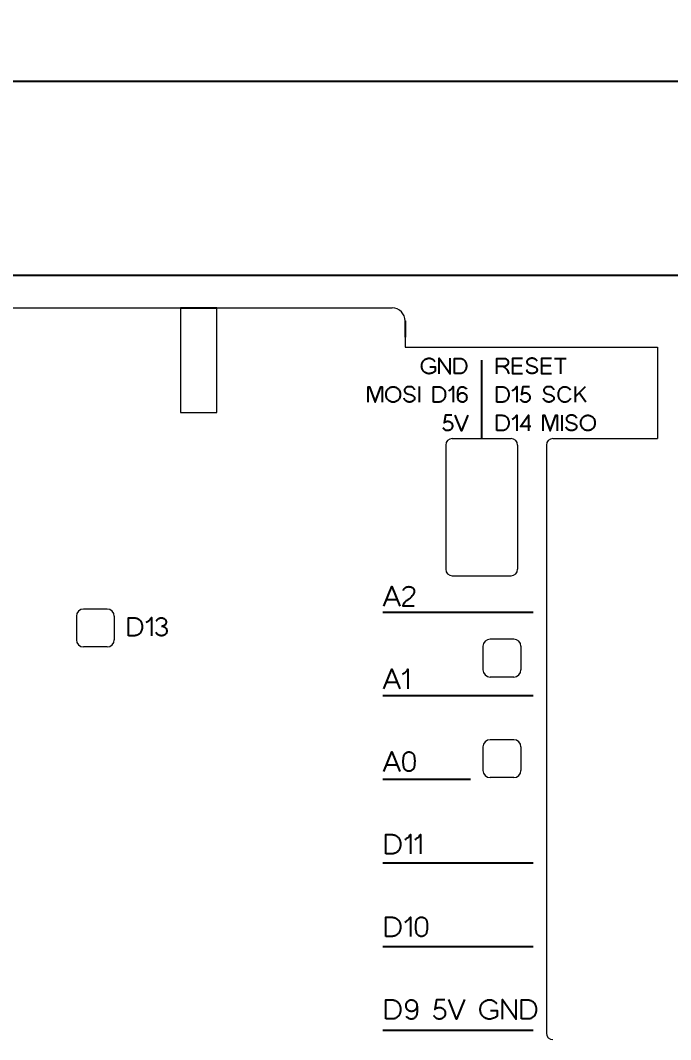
# Model space of a CAD drawing. Header units: millimetres. Extents: x 1192 to 1407, y 312 to 451.
# Drawn here: x 1246.1 to 1295.8, y 373.4 to 451.4 of the extents above; entities that cross this region are included whole.
import ezdxf

# ---------------------------------------------------------------- set-up
doc = ezdxf.new("R2010")
doc.units = ezdxf.units.MM
doc.header["$PDSIZE"] = -1
doc.layers.add('1', color=7, linetype='Continuous')
doc.layers.add('6__尺寸线', color=3, linetype='Continuous')
doc.styles.get("Standard").update_dxf_attribs({"font": ''})
doc.styles.get('Standard').set_extended_font_data('CENTURY GOTHIC')
doc.dimstyles.new('ISO-25', dxfattribs={"dimtxt": 2.5, "dimasz": 2.5, "dimexe": 1.25, "dimexo": 0.625, "dimtad": 1, "dimtxsty": 'Standard', "dimcen": 2.5, "dimadec": 0, "dimazin": 0, "dimtfac": 1, "dimtmove": 0, "dimatfit": 3, "dimfxl": 1, "dimarcsym": 0})

# ---------------------------------------------------------------- blocks, each defined once
blk = doc.blocks.new('*D88')
at = {"layer": '6__尺寸线', "color": 0, "linetype": 'ByBlock', "lineweight": -2, "transparency": 16777216}
for p, q in [((1216.644, 427.921), (1216.644, 447.779)), ((1406.644, 427.921), (1406.644, 447.779)), ((1218.644, 446.779), (1404.644, 446.779))]:
    blk.add_line(p, q, dxfattribs=at)
at = {"layer": '6__尺寸线', "color": 0, "linetype": 'ByBlock', "transparency": 16777216}
for points in [[(1218.644, 447.112), (1218.644, 446.445), (1216.644, 446.779)], [(1404.644, 447.112), (1404.644, 446.445), (1406.644, 446.779)]]:
    blk.add_solid(points, dxfattribs=at)
at = {"layer": 'Defpoints', "color": 0, "linetype": 'ByBlock', "transparency": 16777216}
for p in [(1406.644, 446.779), (1216.644, 426.921), (1406.644, 426.921)]:
    blk.add_point(p, dxfattribs=at)
at = {"layer": '6__尺寸线', "color": 0, "linetype": 'ByBlock', "transparency": 16777216, "insert": (1311.644, 449.791), "char_height": 2.5, "attachment_point": 5}
blk.add_mtext('190,00', dxfattribs=at)

msp = doc.modelspace()

# ---------------------------------------------------------------- linework, layer by layer
for p, q in [((1221.644, 431.921), (1401.644, 431.921)), ((1258.344, 429.425), (1261.144, 429.425)), ((1275.544, 428.425), (1275.544, 427.675))]:
    msp.add_line(p, q)
at = {"color": 7, "linetype": 'Continuous', "lineweight": 15}
for p, q in [((1244.944, 429.425), (1258.344, 429.425)), ((1258.344, 429.425), (1258.344, 421.425)), ((1261.144, 421.425), (1261.144, 429.425)), ((1261.144, 429.425), (1274.544, 429.425)), ((1275.544, 427.175), (1275.544, 426.425)), ((1275.544, 426.425), (1294.844, 426.425)), ((1294.844, 426.425), (1294.844, 419.425)), ((1258.344, 421.425), (1261.144, 421.425)), ((1278.644, 418.925), (1278.644, 409.425)), ((1279.144, 419.425), (1283.644, 419.425)), ((1284.144, 418.925), (1284.144, 409.425)), ((1286.344, 418.925), (1286.344, 373.925)), ((1286.844, 419.425), (1294.844, 419.425)), ((1279.144, 408.925), (1283.644, 408.925)), ((1250.394, 405.825), (1250.394, 404.025)), ((1252.744, 406.375), (1250.944, 406.375)), ((1253.294, 405.825), (1253.294, 404.025)), ((1283.844, 404.075), (1282.044, 404.075)), ((1252.744, 403.475), (1250.944, 403.475)), ((1281.494, 403.525), (1281.494, 401.725)), ((1284.394, 403.525), (1284.394, 401.725)), ((1283.844, 401.175), (1282.044, 401.175)), ((1283.844, 396.375), (1282.044, 396.375)), ((1281.494, 395.825), (1281.494, 394.025)), ((1284.394, 395.825), (1284.394, 394.025)), ((1283.844, 393.475), (1282.044, 393.475))]:
    msp.add_line(p, q, dxfattribs=at)
at = {"color": 1, "linetype": 'Continuous', "flags": 128}
for points in [[(1276.29, 388.742), (1276.355, 388.776), (1276.416, 388.814), (1276.475, 388.856), (1276.529, 388.904), (1276.581, 388.955), (1276.628, 389.011), (1276.67, 389.069), (1276.709, 389.132), (1276.709, 389.132), (1276.709, 387.632)], [(1277.185, 381.649), (1277.178, 381.614), (1277.167, 381.58), (1277.154, 381.548), (1277.137, 381.517), (1277.119, 381.488), (1277.098, 381.461), (1277.075, 381.435), (1277.05, 381.412), (1277.022, 381.391), (1276.993, 381.372), (1276.963, 381.356), (1276.93, 381.342), (1276.897, 381.332), (1276.862, 381.324), (1276.827, 381.319), (1276.791, 381.318), (1276.791, 381.318), (1276.756, 381.319), (1276.721, 381.324), (1276.686, 381.332), (1276.653, 381.342), (1276.62, 381.356), (1276.59, 381.372), (1276.561, 381.391), (1276.534, 381.412), (1276.508, 381.435), (1276.485, 381.461), (1276.464, 381.488), (1276.445, 381.517), (1276.429, 381.548), (1276.416, 381.58), (1276.406, 381.614), (1276.398, 381.649), (1276.398, 381.649), (1276.379, 381.752), (1276.366, 381.854), (1276.357, 381.957), (1276.354, 382.06), (1276.356, 382.163), (1276.362, 382.266), (1276.374, 382.369), (1276.392, 382.472), (1276.392, 382.472), (1276.4, 382.507), (1276.412, 382.541), (1276.427, 382.573), (1276.445, 382.604), (1276.465, 382.633), (1276.487, 382.66), (1276.511, 382.685), (1276.538, 382.708), (1276.566, 382.729), (1276.596, 382.747), (1276.628, 382.762), (1276.661, 382.775), (1276.695, 382.786), (1276.731, 382.793), (1276.767, 382.797), (1276.804, 382.797), (1276.804, 382.797), (1276.841, 382.795), (1276.877, 382.789), (1276.911, 382.78), (1276.945, 382.768), (1276.977, 382.753), (1277.008, 382.736), (1277.036, 382.717), (1277.063, 382.694), (1277.088, 382.67), (1277.111, 382.644), (1277.131, 382.615), (1277.15, 382.585), (1277.166, 382.553), (1277.18, 382.519), (1277.19, 382.485), (1277.198, 382.449), (1277.198, 382.449), (1277.212, 382.349), (1277.222, 382.249), (1277.228, 382.149), (1277.229, 382.05), (1277.225, 381.95), (1277.216, 381.85), (1277.203, 381.751), (1277.185, 381.651)]]:
    msp.add_lwpolyline(points, dxfattribs=at)
at = {"color": 7, "linetype": 'Continuous', "lineweight": 15}
for centre, radius, start, end in [((1274.544, 428.425), 1, 0, 90), ((1279.144, 418.925), 0.5, 90, 180), ((1283.644, 418.925), 0.5, 0, 90), ((1286.844, 418.925), 0.5, 90, 180), ((1279.144, 409.425), 0.5, 180, 270), ((1283.644, 409.425), 0.5, 270, 0), ((1250.944, 405.825), 0.55, 90, 180), ((1252.744, 405.825), 0.55, 0, 90), ((1282.044, 403.525), 0.55, 90, 180), ((1283.844, 403.525), 0.55, 0, 90), ((1250.944, 404.025), 0.55, 180, 270), ((1252.744, 404.025), 0.55, 270, 0), ((1282.044, 401.725), 0.55, 180, 270), ((1283.844, 401.725), 0.55, 270, 0), ((1282.044, 395.825), 0.55, 90, 180), ((1283.844, 395.825), 0.55, 0, 90), ((1282.044, 394.025), 0.55, 180, 270), ((1283.844, 394.025), 0.55, 270, 0), ((1286.844, 373.925), 0.5, 180, 270)]:
    msp.add_arc(centre, radius, start, end, dxfattribs=at)
at = {"layer": '1', "color": 1}
msp.add_line((1275.544, 427.675), (1275.544, 427.175), dxfattribs=at)
at = {"layer": '1', "color": 1, "linetype": 'Continuous'}
for p, q in [((1281.394, 419.425), (1281.394, 425.425)), ((1286.974, 425.566), (1287.856, 425.566)), ((1287.415, 425.566), (1287.415, 424.382)), ((1283.757, 425.007), (1284.473, 425.007)), ((1285.967, 425.007), (1286.683, 425.007)), ((1276.617, 423.403), (1276.617, 422.203)), ((1288.532, 422.611), (1289.323, 423.403)), ((1288.532, 423.403), (1288.532, 422.203)), ((1289.364, 422.203), (1288.854, 422.932)), ((1287.519, 421.224), (1287.519, 420.024)), ((1274.128, 407.114), (1274.924, 407.114)), ((1285.344, 406.125), (1273.844, 406.125)), ((1274.128, 400.79), (1274.924, 400.79)), ((1285.344, 399.725), (1273.844, 399.725)), ((1274.128, 394.465), (1274.924, 394.465)), ((1280.544, 393.325), (1273.844, 393.325)), ((1285.344, 386.925), (1273.844, 386.925)), ((1285.344, 380.525), (1273.844, 380.525)), ((1285.344, 374.125), (1273.844, 374.125))]:
    msp.add_line(p, q, dxfattribs=at)
at = {"layer": '1', "color": 1, "linetype": 'Continuous', "flags": 128}
for points in [[(1277.427, 424.924), (1277.843, 424.924), (1277.843, 424.924), (1277.843, 424.581), (1277.843, 424.581), (1277.791, 424.539), (1277.737, 424.502), (1277.68, 424.47), (1277.62, 424.443), (1277.558, 424.421), (1277.495, 424.405), (1277.43, 424.395), (1277.364, 424.39), (1277.364, 424.39), (1277.326, 424.392), (1277.288, 424.396), (1277.252, 424.403), (1277.215, 424.412), (1277.18, 424.424), (1277.145, 424.438), (1277.112, 424.454), (1277.079, 424.472), (1277.048, 424.492), (1277.019, 424.514), (1276.991, 424.538), (1276.964, 424.565), (1276.939, 424.593), (1276.917, 424.623), (1276.895, 424.654), (1276.876, 424.687), (1276.876, 424.687), (1276.859, 424.722), (1276.844, 424.758), (1276.831, 424.794), (1276.82, 424.831), (1276.812, 424.868), (1276.806, 424.905), (1276.803, 424.944), (1276.802, 424.982), (1276.803, 425.021), (1276.806, 425.059), (1276.812, 425.097), (1276.82, 425.134), (1276.831, 425.171), (1276.844, 425.207), (1276.859, 425.242), (1276.876, 425.277), (1276.876, 425.277), (1276.895, 425.311), (1276.917, 425.342), (1276.939, 425.372), (1276.964, 425.4), (1276.991, 425.426), (1277.019, 425.451), (1277.048, 425.473), (1277.079, 425.493), (1277.112, 425.511), (1277.145, 425.527), (1277.18, 425.541), (1277.215, 425.553), (1277.252, 425.562), (1277.288, 425.569), (1277.326, 425.573), (1277.364, 425.574), (1277.364, 425.574), (1277.397, 425.574), (1277.43, 425.572), (1277.463, 425.568), (1277.495, 425.561), (1277.526, 425.552), (1277.557, 425.541), (1277.588, 425.527), (1277.617, 425.512), (1277.646, 425.494), (1277.673, 425.475), (1277.698, 425.454), (1277.722, 425.432), (1277.744, 425.408), (1277.765, 425.382), (1277.784, 425.355), (1277.801, 425.326)], [(1278.152, 424.382), (1278.152, 425.582), (1278.152, 425.582), (1278.993, 424.382), (1278.993, 424.382), (1278.993, 425.582)], [(1279.319, 424.399), (1279.319, 425.566), (1279.319, 425.566), (1279.743, 425.566), (1279.743, 425.566), (1279.778, 425.563), (1279.811, 425.558), (1279.844, 425.55), (1279.876, 425.54), (1279.908, 425.528), (1279.938, 425.514), (1279.966, 425.498), (1279.994, 425.48), (1280.02, 425.46), (1280.045, 425.438), (1280.069, 425.414), (1280.091, 425.389), (1280.112, 425.362), (1280.13, 425.334), (1280.147, 425.305), (1280.161, 425.274), (1280.161, 425.274), (1280.176, 425.239), (1280.189, 425.203), (1280.2, 425.167), (1280.209, 425.131), (1280.216, 425.094), (1280.221, 425.057), (1280.224, 425.02), (1280.225, 424.982), (1280.224, 424.945), (1280.221, 424.908), (1280.216, 424.871), (1280.209, 424.834), (1280.2, 424.798), (1280.189, 424.762), (1280.176, 424.726), (1280.161, 424.691), (1280.161, 424.691), (1280.147, 424.659), (1280.13, 424.629), (1280.112, 424.601), (1280.091, 424.574), (1280.069, 424.549), (1280.045, 424.525), (1280.02, 424.503), (1279.994, 424.483), (1279.966, 424.465), (1279.938, 424.449), (1279.908, 424.436), (1279.876, 424.424), (1279.844, 424.414), (1279.811, 424.407), (1279.778, 424.402), (1279.743, 424.399), (1279.743, 424.399), (1279.319, 424.399)], [(1282.56, 424.382), (1282.56, 425.564), (1282.56, 425.564), (1283.094, 425.564), (1283.094, 425.564), (1283.137, 425.562), (1283.179, 425.555), (1283.219, 425.542), (1283.258, 425.524), (1283.294, 425.502), (1283.327, 425.475), (1283.357, 425.443), (1283.382, 425.408), (1283.382, 425.408), (1283.402, 425.371), (1283.416, 425.333), (1283.424, 425.293), (1283.427, 425.252), (1283.424, 425.211), (1283.416, 425.171), (1283.402, 425.133), (1283.382, 425.097), (1283.382, 425.097), (1283.357, 425.061), (1283.327, 425.031), (1283.294, 425.003), (1283.258, 424.981), (1283.219, 424.962), (1283.179, 424.949), (1283.137, 424.942), (1283.094, 424.939), (1283.094, 424.939), (1282.56, 424.939)], [(1284.523, 425.566), (1283.757, 425.566), (1283.757, 425.566), (1283.757, 424.399), (1283.757, 424.399), (1284.523, 424.399)], [(1285.628, 425.34), (1285.62, 425.363), (1285.611, 425.385), (1285.6, 425.405), (1285.587, 425.425), (1285.573, 425.442), (1285.558, 425.459), (1285.54, 425.474), (1285.522, 425.488), (1285.522, 425.488), (1285.482, 425.514), (1285.439, 425.535), (1285.392, 425.552), (1285.343, 425.564), (1285.343, 425.564), (1285.293, 425.571), (1285.242, 425.573), (1285.192, 425.571), (1285.141, 425.564), (1285.141, 425.564), (1285.091, 425.552), (1285.046, 425.536), (1285.004, 425.515), (1284.966, 425.49), (1284.966, 425.49), (1284.932, 425.462), (1284.904, 425.434), (1284.883, 425.405), (1284.867, 425.373), (1284.867, 425.373), (1284.86, 425.355), (1284.856, 425.336), (1284.853, 425.315), (1284.853, 425.293), (1284.854, 425.27), (1284.858, 425.247), (1284.864, 425.223), (1284.872, 425.199), (1284.872, 425.199), (1284.883, 425.176), (1284.898, 425.153), (1284.917, 425.131), (1284.939, 425.111), (1284.965, 425.091), (1284.995, 425.072), (1285.029, 425.054), (1285.067, 425.037), (1285.067, 425.037), (1285.392, 424.944), (1285.392, 424.944), (1285.441, 424.926), (1285.483, 424.906), (1285.519, 424.884), (1285.548, 424.86), (1285.548, 424.86), (1285.573, 424.835), (1285.594, 424.808), (1285.611, 424.778), (1285.624, 424.747), (1285.624, 424.747), (1285.632, 424.714), (1285.634, 424.68), (1285.63, 424.645), (1285.619, 424.609), (1285.619, 424.609), (1285.603, 424.573), (1285.58, 424.539), (1285.552, 424.509), (1285.518, 424.482), (1285.518, 424.482), (1285.48, 424.456), (1285.438, 424.436), (1285.392, 424.421), (1285.343, 424.409), (1285.343, 424.409), (1285.293, 424.401), (1285.242, 424.399), (1285.192, 424.401), (1285.141, 424.409), (1285.141, 424.409), (1285.092, 424.42), (1285.046, 424.437), (1285.004, 424.458), (1284.965, 424.484), (1284.965, 424.484), (1284.929, 424.512), (1284.901, 424.541), (1284.88, 424.571), (1284.865, 424.601), (1284.865, 424.601), (1284.83, 424.687)], [(1286.733, 425.566), (1285.967, 425.566), (1285.967, 425.566), (1285.967, 424.399), (1285.967, 424.399), (1286.733, 424.399)], [(1272.702, 422.203), (1272.702, 423.395), (1272.702, 423.395), (1272.803, 423.395), (1272.803, 423.395), (1273.236, 422.203), (1273.236, 422.203), (1273.67, 423.395), (1273.67, 423.395), (1273.77, 423.395), (1273.77, 423.395), (1273.77, 422.203)], [(1275.166, 422.803), (1275.164, 422.743), (1275.156, 422.684), (1275.142, 422.627), (1275.124, 422.573), (1275.101, 422.52), (1275.074, 422.472), (1275.043, 422.426), (1275.008, 422.384), (1274.97, 422.346), (1274.928, 422.313), (1274.883, 422.283), (1274.835, 422.258), (1274.785, 422.237), (1274.733, 422.223), (1274.68, 422.214), (1274.624, 422.211), (1274.624, 422.211), (1274.569, 422.214), (1274.515, 422.223), (1274.463, 422.237), (1274.413, 422.258), (1274.365, 422.283), (1274.321, 422.313), (1274.28, 422.346), (1274.241, 422.384), (1274.207, 422.426), (1274.176, 422.472), (1274.149, 422.52), (1274.125, 422.573), (1274.106, 422.627), (1274.093, 422.684), (1274.085, 422.743), (1274.082, 422.803), (1274.082, 422.803), (1274.085, 422.863), (1274.093, 422.922), (1274.106, 422.979), (1274.125, 423.033), (1274.149, 423.085), (1274.176, 423.134), (1274.207, 423.179), (1274.241, 423.221), (1274.28, 423.26), (1274.321, 423.293), (1274.365, 423.323), (1274.413, 423.348), (1274.463, 423.369), (1274.515, 423.383), (1274.569, 423.392), (1274.624, 423.395), (1274.624, 423.395), (1274.68, 423.392), (1274.733, 423.383), (1274.785, 423.369), (1274.835, 423.348), (1274.883, 423.323), (1274.928, 423.293), (1274.97, 423.26), (1275.008, 423.221), (1275.043, 423.179), (1275.074, 423.134), (1275.101, 423.085), (1275.124, 423.033), (1275.142, 422.979), (1275.156, 422.922), (1275.164, 422.863), (1275.166, 422.803)], [(1276.261, 423.161), (1276.253, 423.184), (1276.244, 423.206), (1276.233, 423.226), (1276.22, 423.245), (1276.206, 423.263), (1276.191, 423.279), (1276.173, 423.295), (1276.155, 423.308), (1276.155, 423.308), (1276.115, 423.334), (1276.072, 423.356), (1276.025, 423.373), (1275.976, 423.385), (1275.976, 423.385), (1275.926, 423.392), (1275.876, 423.394), (1275.825, 423.392), (1275.774, 423.385), (1275.774, 423.385), (1275.724, 423.373), (1275.679, 423.356), (1275.637, 423.335), (1275.6, 423.31), (1275.6, 423.31), (1275.565, 423.282), (1275.537, 423.255), (1275.516, 423.226), (1275.5, 423.194), (1275.5, 423.194), (1275.494, 423.176), (1275.489, 423.157), (1275.487, 423.136), (1275.486, 423.114), (1275.488, 423.091), (1275.491, 423.067), (1275.497, 423.044), (1275.505, 423.02), (1275.505, 423.02), (1275.516, 422.996), (1275.531, 422.974), (1275.55, 422.952), (1275.572, 422.931), (1275.599, 422.912), (1275.629, 422.893), (1275.663, 422.875), (1275.7, 422.858), (1275.7, 422.858), (1276.025, 422.765), (1276.025, 422.765), (1276.074, 422.747), (1276.116, 422.726), (1276.152, 422.704), (1276.181, 422.68), (1276.181, 422.68), (1276.206, 422.655), (1276.227, 422.628), (1276.244, 422.599), (1276.258, 422.568), (1276.258, 422.568), (1276.265, 422.535), (1276.267, 422.501), (1276.263, 422.466), (1276.253, 422.43), (1276.253, 422.43), (1276.236, 422.394), (1276.213, 422.36), (1276.185, 422.33), (1276.152, 422.302), (1276.152, 422.302), (1276.113, 422.277), (1276.071, 422.257), (1276.025, 422.241), (1275.976, 422.229), (1275.976, 422.229), (1275.926, 422.222), (1275.876, 422.22), (1275.825, 422.222), (1275.774, 422.229), (1275.774, 422.229), (1275.725, 422.241), (1275.679, 422.257), (1275.637, 422.278), (1275.598, 422.304), (1275.598, 422.304), (1275.562, 422.333), (1275.534, 422.362), (1275.513, 422.391), (1275.498, 422.422), (1275.498, 422.422), (1275.464, 422.508)], [(1277.707, 422.22), (1277.707, 423.386), (1277.707, 423.386), (1278.132, 423.386), (1278.132, 423.386), (1278.166, 423.384), (1278.2, 423.378), (1278.233, 423.371), (1278.265, 423.361), (1278.296, 423.349), (1278.326, 423.335), (1278.355, 423.318), (1278.382, 423.3), (1278.409, 423.28), (1278.434, 423.259), (1278.457, 423.235), (1278.48, 423.21), (1278.5, 423.183), (1278.519, 423.155), (1278.535, 423.126), (1278.549, 423.095), (1278.549, 423.095), (1278.564, 423.059), (1278.577, 423.024), (1278.589, 422.988), (1278.598, 422.951), (1278.605, 422.915), (1278.61, 422.878), (1278.613, 422.841), (1278.614, 422.803), (1278.613, 422.765), (1278.61, 422.728), (1278.605, 422.691), (1278.598, 422.655), (1278.589, 422.618), (1278.577, 422.582), (1278.564, 422.547), (1278.549, 422.511), (1278.549, 422.511), (1278.535, 422.48), (1278.519, 422.45), (1278.5, 422.421), (1278.48, 422.394), (1278.457, 422.369), (1278.434, 422.346), (1278.409, 422.324), (1278.382, 422.304), (1278.355, 422.286), (1278.326, 422.27), (1278.296, 422.256), (1278.265, 422.244), (1278.233, 422.235), (1278.2, 422.227), (1278.166, 422.222), (1278.132, 422.22), (1278.132, 422.22), (1277.707, 422.22)], [(1278.882, 423.091), (1278.934, 423.118), (1278.983, 423.149), (1279.03, 423.183), (1279.074, 423.221), (1279.115, 423.262), (1279.153, 423.306), (1279.187, 423.353), (1279.217, 423.403), (1279.217, 423.403), (1279.217, 422.203)], [(1279.582, 422.576), (1279.586, 422.62), (1279.594, 422.663), (1279.607, 422.706), (1279.626, 422.748), (1279.626, 422.748), (1279.649, 422.787), (1279.676, 422.821), (1279.708, 422.851), (1279.744, 422.878), (1279.784, 422.899), (1279.825, 422.914), (1279.869, 422.924), (1279.914, 422.927), (1279.914, 422.927), (1279.959, 422.924), (1280.002, 422.914), (1280.043, 422.899), (1280.082, 422.878), (1280.119, 422.851), (1280.151, 422.821), (1280.179, 422.787), (1280.202, 422.748), (1280.202, 422.748), (1280.222, 422.705), (1280.236, 422.661), (1280.244, 422.616), (1280.247, 422.569), (1280.244, 422.523), (1280.236, 422.477), (1280.222, 422.433), (1280.202, 422.39), (1280.202, 422.39), (1280.179, 422.351), (1280.151, 422.316), (1280.119, 422.286), (1280.082, 422.26), (1280.043, 422.239), (1280.002, 422.224), (1279.959, 422.215), (1279.914, 422.211), (1279.914, 422.211), (1279.867, 422.216), (1279.823, 422.226), (1279.782, 422.242), (1279.742, 422.262), (1279.707, 422.288), (1279.676, 422.317), (1279.648, 422.351), (1279.626, 422.389), (1279.626, 422.389), (1279.614, 422.412), (1279.604, 422.438), (1279.595, 422.469), (1279.587, 422.502), (1279.58, 422.539), (1279.575, 422.579), (1279.571, 422.623), (1279.568, 422.67), (1279.568, 422.67), (1279.565, 422.719), (1279.565, 422.766), (1279.564, 422.811), (1279.565, 422.855), (1279.567, 422.896), (1279.569, 422.935), (1279.573, 422.973), (1279.577, 423.008), (1279.577, 423.008), (1279.583, 423.048), (1279.59, 423.082), (1279.596, 423.112), (1279.602, 423.138), (1279.617, 423.182), (1279.635, 423.221), (1279.635, 423.221), (1279.659, 423.26), (1279.686, 423.294), (1279.718, 423.325), (1279.754, 423.35), (1279.794, 423.37), (1279.835, 423.384), (1279.878, 423.392), (1279.922, 423.393), (1279.922, 423.393), (1279.97, 423.39), (1280.015, 423.381), (1280.058, 423.365), (1280.1, 423.343), (1280.138, 423.316), (1280.171, 423.285), (1280.2, 423.249), (1280.224, 423.209)], [(1282.562, 422.22), (1282.562, 423.386), (1282.562, 423.386), (1282.986, 423.386), (1282.986, 423.386), (1283.021, 423.384), (1283.054, 423.378), (1283.088, 423.371), (1283.12, 423.361), (1283.151, 423.349), (1283.181, 423.335), (1283.21, 423.318), (1283.237, 423.3), (1283.264, 423.28), (1283.288, 423.259), (1283.312, 423.235), (1283.334, 423.21), (1283.355, 423.183), (1283.373, 423.155), (1283.39, 423.126), (1283.404, 423.095), (1283.404, 423.095), (1283.419, 423.059), (1283.432, 423.024), (1283.443, 422.988), (1283.453, 422.951), (1283.459, 422.915), (1283.465, 422.878), (1283.468, 422.841), (1283.469, 422.803), (1283.468, 422.765), (1283.465, 422.728), (1283.459, 422.691), (1283.453, 422.655), (1283.443, 422.618), (1283.432, 422.582), (1283.419, 422.547), (1283.404, 422.511), (1283.404, 422.511), (1283.39, 422.48), (1283.373, 422.45), (1283.355, 422.421), (1283.334, 422.394), (1283.312, 422.369), (1283.288, 422.346), (1283.264, 422.324), (1283.237, 422.304), (1283.21, 422.286), (1283.181, 422.27), (1283.151, 422.256), (1283.12, 422.244), (1283.088, 422.235), (1283.054, 422.227), (1283.021, 422.222), (1282.986, 422.22), (1282.986, 422.22), (1282.562, 422.22)], [(1283.737, 423.091), (1283.789, 423.118), (1283.838, 423.149), (1283.885, 423.183), (1283.929, 423.221), (1283.97, 423.262), (1284.007, 423.306), (1284.041, 423.353), (1284.072, 423.403), (1284.072, 423.403), (1284.072, 422.203)], [(1285.049, 423.386), (1284.548, 423.386), (1284.548, 423.386), (1284.447, 422.803), (1284.447, 422.803), (1284.475, 422.831), (1284.505, 422.856), (1284.537, 422.877), (1284.571, 422.895), (1284.608, 422.909), (1284.645, 422.919), (1284.683, 422.925), (1284.722, 422.927), (1284.722, 422.927), (1284.77, 422.925), (1284.817, 422.916), (1284.862, 422.902), (1284.905, 422.881), (1284.945, 422.855), (1284.98, 422.824), (1285.011, 422.788), (1285.037, 422.748), (1285.037, 422.748), (1285.058, 422.706), (1285.073, 422.662), (1285.082, 422.617), (1285.085, 422.57), (1285.082, 422.523), (1285.073, 422.477), (1285.058, 422.433), (1285.037, 422.39), (1285.037, 422.39), (1285.011, 422.35), (1284.98, 422.315), (1284.945, 422.284), (1284.905, 422.258), (1284.862, 422.238), (1284.817, 422.223), (1284.77, 422.214), (1284.722, 422.211), (1284.722, 422.211), (1284.695, 422.212), (1284.668, 422.215), (1284.642, 422.22), (1284.615, 422.227), (1284.59, 422.236), (1284.565, 422.246), (1284.542, 422.259), (1284.519, 422.273), (1284.498, 422.288), (1284.478, 422.305), (1284.459, 422.324), (1284.441, 422.344), (1284.425, 422.365), (1284.411, 422.388), (1284.397, 422.412), (1284.386, 422.437)], [(1286.917, 423.161), (1286.909, 423.184), (1286.9, 423.206), (1286.889, 423.226), (1286.876, 423.245), (1286.862, 423.263), (1286.847, 423.279), (1286.829, 423.295), (1286.811, 423.308), (1286.811, 423.308), (1286.771, 423.334), (1286.728, 423.356), (1286.682, 423.373), (1286.632, 423.385), (1286.632, 423.385), (1286.582, 423.392), (1286.532, 423.394), (1286.481, 423.392), (1286.43, 423.385), (1286.43, 423.385), (1286.38, 423.373), (1286.335, 423.356), (1286.293, 423.335), (1286.256, 423.31), (1286.256, 423.31), (1286.221, 423.282), (1286.193, 423.255), (1286.172, 423.226), (1286.156, 423.194), (1286.156, 423.194), (1286.15, 423.176), (1286.145, 423.157), (1286.143, 423.136), (1286.142, 423.114), (1286.144, 423.091), (1286.147, 423.067), (1286.153, 423.044), (1286.161, 423.02), (1286.161, 423.02), (1286.172, 422.996), (1286.187, 422.974), (1286.206, 422.952), (1286.228, 422.931), (1286.255, 422.912), (1286.285, 422.893), (1286.319, 422.875), (1286.357, 422.858), (1286.357, 422.858), (1286.682, 422.765), (1286.682, 422.765), (1286.73, 422.747), (1286.772, 422.726), (1286.808, 422.704), (1286.837, 422.68), (1286.837, 422.68), (1286.862, 422.655), (1286.883, 422.628), (1286.9, 422.599), (1286.914, 422.568), (1286.914, 422.568), (1286.921, 422.535), (1286.923, 422.501), (1286.919, 422.466), (1286.909, 422.43), (1286.909, 422.43), (1286.892, 422.394), (1286.869, 422.36), (1286.841, 422.33), (1286.808, 422.302), (1286.808, 422.302), (1286.769, 422.277), (1286.727, 422.257), (1286.681, 422.241), (1286.632, 422.229), (1286.632, 422.229), (1286.582, 422.222), (1286.532, 422.22), (1286.481, 422.222), (1286.43, 422.229), (1286.43, 422.229), (1286.381, 422.241), (1286.335, 422.257), (1286.293, 422.278), (1286.254, 422.304), (1286.254, 422.304), (1286.218, 422.333), (1286.19, 422.362), (1286.169, 422.391), (1286.154, 422.422), (1286.154, 422.422), (1286.12, 422.508)], [(1288.19, 422.506), (1288.172, 422.473), (1288.153, 422.442), (1288.132, 422.412), (1288.11, 422.384), (1288.087, 422.357), (1288.062, 422.333), (1288.036, 422.31), (1288.007, 422.289), (1288.007, 422.289), (1287.978, 422.271), (1287.948, 422.255), (1287.917, 422.242), (1287.886, 422.231), (1287.855, 422.222), (1287.823, 422.216), (1287.79, 422.212), (1287.757, 422.211), (1287.757, 422.211), (1287.724, 422.212), (1287.692, 422.216), (1287.66, 422.222), (1287.629, 422.231), (1287.597, 422.242), (1287.567, 422.255), (1287.537, 422.271), (1287.507, 422.289), (1287.507, 422.289), (1287.479, 422.31), (1287.453, 422.332), (1287.428, 422.357), (1287.404, 422.383), (1287.382, 422.411), (1287.362, 422.441), (1287.342, 422.473), (1287.325, 422.506), (1287.325, 422.506), (1287.309, 422.541), (1287.295, 422.577), (1287.283, 422.613), (1287.274, 422.65), (1287.266, 422.687), (1287.261, 422.724), (1287.258, 422.763), (1287.257, 422.801), (1287.257, 422.801), (1287.258, 422.84), (1287.261, 422.879), (1287.266, 422.917), (1287.274, 422.954), (1287.283, 422.991), (1287.295, 423.027), (1287.309, 423.063), (1287.325, 423.098), (1287.325, 423.098), (1287.342, 423.131), (1287.362, 423.163), (1287.382, 423.193), (1287.404, 423.221), (1287.428, 423.247), (1287.453, 423.272), (1287.479, 423.294), (1287.507, 423.315), (1287.507, 423.315), (1287.537, 423.333), (1287.567, 423.349), (1287.597, 423.363), (1287.629, 423.374), (1287.66, 423.382), (1287.692, 423.388), (1287.724, 423.392), (1287.757, 423.393), (1287.757, 423.393), (1287.79, 423.392), (1287.823, 423.388), (1287.855, 423.382), (1287.886, 423.374), (1287.917, 423.363), (1287.948, 423.349), (1287.978, 423.333), (1288.007, 423.315), (1288.007, 423.315), (1288.056, 423.277), (1288.1, 423.233), (1288.139, 423.184), (1288.173, 423.13)], [(1279.12, 421.207), (1278.619, 421.207), (1278.619, 421.207), (1278.518, 420.624), (1278.518, 420.624), (1278.546, 420.652), (1278.576, 420.676), (1278.608, 420.698), (1278.642, 420.715), (1278.679, 420.73), (1278.716, 420.74), (1278.754, 420.746), (1278.793, 420.748), (1278.793, 420.748), (1278.841, 420.746), (1278.888, 420.737), (1278.933, 420.722), (1278.976, 420.701), (1279.016, 420.675), (1279.051, 420.644), (1279.082, 420.609), (1279.108, 420.569), (1279.108, 420.569), (1279.129, 420.527), (1279.144, 420.483), (1279.153, 420.437), (1279.156, 420.39), (1279.153, 420.343), (1279.144, 420.298), (1279.129, 420.254), (1279.108, 420.211), (1279.108, 420.211), (1279.082, 420.171), (1279.051, 420.136), (1279.016, 420.105), (1278.976, 420.079), (1278.933, 420.058), (1278.888, 420.043), (1278.841, 420.035), (1278.793, 420.032), (1278.793, 420.032), (1278.766, 420.033), (1278.739, 420.036), (1278.713, 420.041), (1278.686, 420.048), (1278.661, 420.056), (1278.636, 420.067), (1278.613, 420.079), (1278.59, 420.093), (1278.569, 420.109), (1278.549, 420.126), (1278.53, 420.144), (1278.512, 420.164), (1278.496, 420.186), (1278.482, 420.208), (1278.468, 420.232), (1278.457, 420.257)], [(1280.334, 421.224), (1279.848, 420.024), (1279.848, 420.024), (1279.365, 421.224)], [(1282.562, 420.04), (1282.562, 421.207), (1282.562, 421.207), (1282.986, 421.207), (1282.986, 421.207), (1283.021, 421.204), (1283.054, 421.199), (1283.088, 421.191), (1283.12, 421.181), (1283.151, 421.169), (1283.181, 421.155), (1283.21, 421.139), (1283.237, 421.121), (1283.264, 421.101), (1283.288, 421.079), (1283.312, 421.056), (1283.334, 421.031), (1283.355, 421.004), (1283.373, 420.976), (1283.39, 420.946), (1283.404, 420.915), (1283.404, 420.915), (1283.419, 420.88), (1283.432, 420.844), (1283.443, 420.808), (1283.453, 420.772), (1283.459, 420.735), (1283.465, 420.698), (1283.468, 420.661), (1283.469, 420.624), (1283.468, 420.586), (1283.465, 420.549), (1283.459, 420.512), (1283.453, 420.475), (1283.443, 420.439), (1283.432, 420.403), (1283.419, 420.367), (1283.404, 420.332), (1283.404, 420.332), (1283.39, 420.3), (1283.373, 420.27), (1283.355, 420.242), (1283.334, 420.215), (1283.312, 420.19), (1283.288, 420.166), (1283.264, 420.144), (1283.237, 420.125), (1283.21, 420.107), (1283.181, 420.091), (1283.151, 420.077), (1283.12, 420.065), (1283.088, 420.055), (1283.054, 420.048), (1283.021, 420.043), (1282.986, 420.04), (1282.986, 420.04), (1282.562, 420.04)], [(1283.737, 420.912), (1283.789, 420.939), (1283.838, 420.969), (1283.885, 421.003), (1283.929, 421.041), (1283.97, 421.083), (1284.007, 421.127), (1284.041, 421.174), (1284.072, 421.224), (1284.072, 421.224), (1284.072, 420.024)], [(1285.142, 420.357), (1284.369, 420.357), (1284.369, 420.357), (1284.976, 421.224), (1284.976, 421.224), (1284.976, 420.024)], [(1286.106, 420.024), (1286.106, 421.215), (1286.106, 421.215), (1286.207, 421.215), (1286.207, 421.215), (1286.639, 420.024), (1286.639, 420.024), (1287.074, 421.215), (1287.074, 421.215), (1287.173, 421.215), (1287.173, 421.215), (1287.173, 420.024)], [(1288.651, 420.982), (1288.643, 421.005), (1288.634, 421.026), (1288.623, 421.047), (1288.611, 421.066), (1288.597, 421.084), (1288.581, 421.1), (1288.564, 421.115), (1288.545, 421.129), (1288.545, 421.129), (1288.505, 421.155), (1288.462, 421.176), (1288.416, 421.193), (1288.366, 421.205), (1288.366, 421.205), (1288.316, 421.212), (1288.266, 421.214), (1288.215, 421.212), (1288.164, 421.205), (1288.164, 421.205), (1288.115, 421.193), (1288.069, 421.177), (1288.028, 421.156), (1287.99, 421.131), (1287.99, 421.131), (1287.955, 421.103), (1287.928, 421.075), (1287.906, 421.046), (1287.89, 421.015), (1287.89, 421.015), (1287.884, 420.997), (1287.879, 420.977), (1287.877, 420.956), (1287.876, 420.934), (1287.878, 420.911), (1287.882, 420.888), (1287.888, 420.865), (1287.895, 420.841), (1287.895, 420.841), (1287.906, 420.817), (1287.921, 420.795), (1287.94, 420.773), (1287.963, 420.752), (1287.989, 420.732), (1288.019, 420.713), (1288.053, 420.695), (1288.091, 420.678), (1288.091, 420.678), (1288.416, 420.585), (1288.416, 420.585), (1288.464, 420.567), (1288.506, 420.547), (1288.542, 420.525), (1288.572, 420.501), (1288.572, 420.501), (1288.596, 420.476), (1288.617, 420.449), (1288.635, 420.42), (1288.648, 420.388), (1288.648, 420.388), (1288.656, 420.355), (1288.658, 420.322), (1288.653, 420.287), (1288.643, 420.251), (1288.643, 420.251), (1288.626, 420.214), (1288.604, 420.181), (1288.576, 420.15), (1288.542, 420.123), (1288.542, 420.123), (1288.504, 420.097), (1288.461, 420.077), (1288.416, 420.062), (1288.366, 420.05), (1288.366, 420.05), (1288.316, 420.043), (1288.266, 420.04), (1288.215, 420.043), (1288.164, 420.05), (1288.164, 420.05), (1288.115, 420.061), (1288.07, 420.078), (1288.027, 420.099), (1287.988, 420.125), (1287.988, 420.125), (1287.953, 420.153), (1287.924, 420.182), (1287.903, 420.212), (1287.889, 420.242), (1287.889, 420.242), (1287.854, 420.329)], [(1290.059, 420.624), (1290.056, 420.563), (1290.048, 420.505), (1290.035, 420.448), (1290.016, 420.393), (1289.993, 420.341), (1289.966, 420.292), (1289.935, 420.247), (1289.9, 420.205), (1289.862, 420.167), (1289.82, 420.133), (1289.775, 420.104), (1289.728, 420.078), (1289.677, 420.058), (1289.625, 420.043), (1289.572, 420.035), (1289.516, 420.032), (1289.516, 420.032), (1289.461, 420.035), (1289.407, 420.043), (1289.355, 420.058), (1289.305, 420.078), (1289.257, 420.104), (1289.213, 420.133), (1289.172, 420.167), (1289.134, 420.205), (1289.099, 420.247), (1289.068, 420.292), (1289.041, 420.341), (1289.017, 420.393), (1288.999, 420.448), (1288.985, 420.505), (1288.977, 420.563), (1288.974, 420.624), (1288.974, 420.624), (1288.977, 420.684), (1288.985, 420.743), (1288.999, 420.799), (1289.017, 420.854), (1289.041, 420.906), (1289.068, 420.955), (1289.099, 421), (1289.134, 421.042), (1289.172, 421.08), (1289.213, 421.114), (1289.257, 421.144), (1289.305, 421.169), (1289.355, 421.189), (1289.407, 421.204), (1289.461, 421.213), (1289.516, 421.215), (1289.516, 421.215), (1289.572, 421.213), (1289.625, 421.204), (1289.677, 421.189), (1289.728, 421.169), (1289.775, 421.144), (1289.82, 421.114), (1289.862, 421.08), (1289.9, 421.042), (1289.935, 421), (1289.966, 420.955), (1289.993, 420.906), (1290.016, 420.854), (1290.035, 420.799), (1290.048, 420.743), (1290.056, 420.684), (1290.059, 420.624)], [(1273.921, 406.604), (1274.526, 408.104), (1274.526, 408.104), (1275.131, 406.604)], [(1275.406, 407.802), (1275.413, 407.829), (1275.422, 407.855), (1275.433, 407.879), (1275.446, 407.903), (1275.461, 407.925), (1275.478, 407.947), (1275.497, 407.967), (1275.517, 407.986), (1275.517, 407.986), (1275.564, 408.02), (1275.611, 408.047), (1275.66, 408.068), (1275.71, 408.082), (1275.71, 408.082), (1275.764, 408.091), (1275.818, 408.094), (1275.873, 408.091), (1275.928, 408.082), (1275.928, 408.082), (1275.979, 408.067), (1276.028, 408.046), (1276.073, 408.021), (1276.116, 407.99), (1276.116, 407.99), (1276.152, 407.954), (1276.182, 407.917), (1276.206, 407.876), (1276.224, 407.831), (1276.224, 407.831), (1276.235, 407.786), (1276.239, 407.741), (1276.235, 407.696), (1276.224, 407.65), (1276.224, 407.65), (1276.206, 407.603), (1276.182, 407.552), (1276.153, 407.497), (1276.118, 407.439), (1276.118, 407.439), (1276.079, 407.381), (1276.032, 407.324), (1275.979, 407.268), (1275.919, 407.213), (1275.919, 407.213), (1275.858, 407.164), (1275.797, 407.118), (1275.737, 407.077), (1275.679, 407.039), (1275.679, 407.039), (1275.624, 407.002), (1275.575, 406.962), (1275.53, 406.918), (1275.49, 406.87), (1275.49, 406.87), (1275.454, 406.817), (1275.423, 406.759), (1275.396, 406.695), (1275.374, 406.625), (1275.374, 406.625), (1276.238, 406.625)], [(1254.367, 404.341), (1254.367, 405.702), (1254.367, 405.702), (1254.862, 405.702), (1254.862, 405.702), (1254.903, 405.699), (1254.942, 405.692), (1254.98, 405.684), (1255.018, 405.672), (1255.054, 405.658), (1255.09, 405.641), (1255.123, 405.622), (1255.155, 405.601), (1255.186, 405.578), (1255.215, 405.553), (1255.242, 405.525), (1255.268, 405.496), (1255.292, 405.465), (1255.314, 405.432), (1255.333, 405.398), (1255.35, 405.362), (1255.35, 405.362), (1255.367, 405.32), (1255.383, 405.279), (1255.396, 405.237), (1255.406, 405.194), (1255.414, 405.152), (1255.42, 405.109), (1255.424, 405.065), (1255.425, 405.021), (1255.424, 404.977), (1255.42, 404.934), (1255.414, 404.891), (1255.406, 404.848), (1255.396, 404.806), (1255.383, 404.764), (1255.367, 404.722), (1255.35, 404.681), (1255.35, 404.681), (1255.333, 404.644), (1255.314, 404.609), (1255.292, 404.576), (1255.268, 404.544), (1255.242, 404.515), (1255.215, 404.488), (1255.186, 404.462), (1255.155, 404.439), (1255.123, 404.418), (1255.09, 404.4), (1255.054, 404.383), (1255.018, 404.37), (1254.98, 404.358), (1254.942, 404.35), (1254.903, 404.344), (1254.862, 404.341), (1254.862, 404.341), (1254.367, 404.341)], [(1255.738, 405.358), (1255.799, 405.389), (1255.856, 405.424), (1255.91, 405.464), (1255.962, 405.509), (1256.01, 405.557), (1256.053, 405.608), (1256.093, 405.663), (1256.129, 405.721), (1256.129, 405.721), (1256.129, 404.321)], [(1256.532, 405.439), (1256.541, 405.475), (1256.555, 405.509), (1256.572, 405.542), (1256.594, 405.572), (1256.618, 405.601), (1256.645, 405.626), (1256.675, 405.647), (1256.708, 405.665), (1256.708, 405.665), (1256.752, 405.685), (1256.797, 405.699), (1256.843, 405.707), (1256.89, 405.71), (1256.937, 405.707), (1256.983, 405.699), (1257.028, 405.685), (1257.072, 405.665), (1257.072, 405.665), (1257.11, 405.643), (1257.145, 405.616), (1257.175, 405.584), (1257.201, 405.548), (1257.222, 405.509), (1257.238, 405.468), (1257.248, 405.424), (1257.251, 405.379), (1257.251, 405.379), (1257.248, 405.334), (1257.238, 405.29), (1257.222, 405.249), (1257.201, 405.21), (1257.175, 405.174), (1257.145, 405.142), (1257.11, 405.115), (1257.072, 405.093), (1257.072, 405.093), (1257.045, 405.082), (1257.018, 405.075), (1256.992, 405.07), (1256.963, 405.066)], [(1256.898, 405.07), (1256.952, 405.067), (1257.004, 405.057), (1257.055, 405.041), (1257.104, 405.019), (1257.104, 405.019), (1257.15, 404.992), (1257.19, 404.96), (1257.225, 404.924), (1257.255, 404.884), (1257.255, 404.884), (1257.28, 404.839), (1257.297, 404.793), (1257.308, 404.747), (1257.311, 404.7), (1257.311, 404.7), (1257.308, 404.652), (1257.297, 404.605), (1257.28, 404.56), (1257.255, 404.515), (1257.255, 404.515), (1257.225, 404.474), (1257.19, 404.438), (1257.15, 404.407), (1257.104, 404.379), (1257.104, 404.379), (1257.056, 404.358), (1257.005, 404.343), (1256.952, 404.334), (1256.898, 404.331), (1256.898, 404.331), (1256.842, 404.334), (1256.79, 404.343), (1256.739, 404.358), (1256.69, 404.379), (1256.69, 404.379), (1256.645, 404.407), (1256.604, 404.438), (1256.569, 404.474), (1256.54, 404.515), (1256.54, 404.515), (1256.517, 404.555), (1256.499, 404.6)], [(1273.921, 400.28), (1274.526, 401.78), (1274.526, 401.78), (1275.131, 400.28)], [(1275.331, 401.391), (1275.396, 401.424), (1275.457, 401.462), (1275.515, 401.505), (1275.57, 401.552), (1275.621, 401.604), (1275.669, 401.659), (1275.711, 401.718), (1275.749, 401.78), (1275.749, 401.78), (1275.749, 400.28)], [(1273.921, 393.956), (1274.526, 395.456), (1274.526, 395.456), (1275.131, 393.956)], [(1276.226, 394.298), (1276.218, 394.262), (1276.208, 394.228), (1276.194, 394.196), (1276.178, 394.165), (1276.16, 394.136), (1276.139, 394.109), (1276.115, 394.084), (1276.09, 394.06), (1276.063, 394.039), (1276.034, 394.021), (1276.003, 394.005), (1275.971, 393.991), (1275.937, 393.98), (1275.903, 393.972), (1275.868, 393.968), (1275.832, 393.966), (1275.832, 393.966), (1275.797, 393.968), (1275.761, 393.972), (1275.727, 393.98), (1275.693, 393.991), (1275.661, 394.005), (1275.63, 394.021), (1275.602, 394.039), (1275.574, 394.06), (1275.549, 394.084), (1275.526, 394.109), (1275.505, 394.136), (1275.486, 394.165), (1275.47, 394.196), (1275.457, 394.228), (1275.446, 394.262), (1275.439, 394.298), (1275.439, 394.298), (1275.42, 394.4), (1275.407, 394.503), (1275.398, 394.606), (1275.395, 394.709), (1275.396, 394.811), (1275.403, 394.914), (1275.415, 395.017), (1275.432, 395.12), (1275.432, 395.12), (1275.441, 395.155), (1275.453, 395.19), (1275.468, 395.222), (1275.485, 395.253), (1275.505, 395.282), (1275.528, 395.309), (1275.552, 395.334), (1275.579, 395.356), (1275.607, 395.377), (1275.637, 395.395), (1275.669, 395.411), (1275.702, 395.424), (1275.736, 395.434), (1275.772, 395.441), (1275.808, 395.445), (1275.845, 395.446), (1275.845, 395.446), (1275.882, 395.443), (1275.917, 395.437), (1275.952, 395.429), (1275.986, 395.417), (1276.018, 395.402), (1276.048, 395.385), (1276.077, 395.365), (1276.104, 395.343), (1276.129, 395.319), (1276.151, 395.292), (1276.172, 395.264), (1276.191, 395.233), (1276.207, 395.201), (1276.22, 395.167), (1276.231, 395.133), (1276.238, 395.097), (1276.238, 395.097), (1276.253, 394.998), (1276.263, 394.897), (1276.269, 394.798), (1276.27, 394.698), (1276.266, 394.598), (1276.257, 394.499), (1276.244, 394.399), (1276.226, 394.3)], [(1274.054, 387.652), (1274.054, 389.111), (1274.054, 389.111), (1274.584, 389.111), (1274.584, 389.111), (1274.627, 389.107), (1274.669, 389.101), (1274.711, 389.091), (1274.751, 389.079), (1274.79, 389.064), (1274.828, 389.046), (1274.863, 389.026), (1274.898, 389.003), (1274.931, 388.978), (1274.962, 388.951), (1274.991, 388.922), (1275.019, 388.89), (1275.045, 388.857), (1275.068, 388.822), (1275.088, 388.785), (1275.106, 388.746), (1275.106, 388.746), (1275.125, 388.702), (1275.142, 388.657), (1275.156, 388.612), (1275.167, 388.567), (1275.176, 388.521), (1275.182, 388.475), (1275.186, 388.429), (1275.187, 388.382), (1275.186, 388.335), (1275.182, 388.288), (1275.176, 388.242), (1275.167, 388.196), (1275.156, 388.151), (1275.142, 388.106), (1275.125, 388.061), (1275.106, 388.017), (1275.106, 388.017), (1275.088, 387.978), (1275.068, 387.94), (1275.045, 387.904), (1275.019, 387.871), (1274.991, 387.839), (1274.962, 387.81), (1274.931, 387.783), (1274.898, 387.758), (1274.863, 387.735), (1274.828, 387.716), (1274.79, 387.698), (1274.751, 387.683), (1274.711, 387.671), (1274.669, 387.662), (1274.627, 387.656), (1274.584, 387.652), (1274.584, 387.652), (1274.054, 387.652)], [(1275.523, 388.742), (1275.588, 388.776), (1275.649, 388.814), (1275.707, 388.856), (1275.762, 388.904), (1275.813, 388.955), (1275.86, 389.011), (1275.903, 389.069), (1275.941, 389.132), (1275.941, 389.132), (1275.941, 387.632)], [(1274.054, 381.328), (1274.054, 382.787), (1274.054, 382.787), (1274.584, 382.787), (1274.584, 382.787), (1274.627, 382.783), (1274.669, 382.777), (1274.711, 382.767), (1274.751, 382.755), (1274.79, 382.739), (1274.828, 382.722), (1274.863, 382.702), (1274.898, 382.679), (1274.931, 382.654), (1274.962, 382.627), (1274.991, 382.598), (1275.019, 382.566), (1275.045, 382.533), (1275.068, 382.497), (1275.088, 382.461), (1275.106, 382.422), (1275.106, 382.422), (1275.125, 382.378), (1275.142, 382.333), (1275.156, 382.288), (1275.167, 382.243), (1275.176, 382.197), (1275.182, 382.151), (1275.186, 382.104), (1275.187, 382.057), (1275.186, 382.01), (1275.182, 381.964), (1275.176, 381.918), (1275.167, 381.872), (1275.156, 381.827), (1275.142, 381.782), (1275.125, 381.737), (1275.106, 381.693), (1275.106, 381.693), (1275.088, 381.653), (1275.068, 381.616), (1275.045, 381.58), (1275.019, 381.547), (1274.991, 381.515), (1274.962, 381.486), (1274.931, 381.458), (1274.898, 381.434), (1274.863, 381.411), (1274.828, 381.391), (1274.79, 381.374), (1274.751, 381.359), (1274.711, 381.347), (1274.669, 381.338), (1274.627, 381.332), (1274.584, 381.328), (1274.584, 381.328), (1274.054, 381.328)], [(1275.523, 382.418), (1275.588, 382.451), (1275.649, 382.489), (1275.707, 382.532), (1275.762, 382.58), (1275.813, 382.631), (1275.86, 382.686), (1275.903, 382.745), (1275.941, 382.807), (1275.941, 382.807), (1275.941, 381.307)], [(1274.054, 375.004), (1274.054, 376.463), (1274.054, 376.463), (1274.584, 376.463), (1274.584, 376.463), (1274.627, 376.459), (1274.669, 376.452), (1274.711, 376.443), (1274.751, 376.43), (1274.79, 376.415), (1274.828, 376.398), (1274.863, 376.377), (1274.898, 376.355), (1274.931, 376.33), (1274.962, 376.303), (1274.991, 376.273), (1275.019, 376.242), (1275.045, 376.208), (1275.068, 376.173), (1275.088, 376.136), (1275.106, 376.098), (1275.106, 376.098), (1275.125, 376.054), (1275.142, 376.009), (1275.156, 375.964), (1275.167, 375.919), (1275.176, 375.873), (1275.182, 375.827), (1275.186, 375.78), (1275.187, 375.733), (1275.186, 375.686), (1275.182, 375.64), (1275.176, 375.593), (1275.167, 375.548), (1275.156, 375.502), (1275.142, 375.457), (1275.125, 375.413), (1275.106, 375.369), (1275.106, 375.369), (1275.088, 375.329), (1275.068, 375.292), (1275.045, 375.256), (1275.019, 375.222), (1274.991, 375.191), (1274.962, 375.162), (1274.931, 375.134), (1274.898, 375.109), (1274.863, 375.087), (1274.828, 375.067), (1274.79, 375.05), (1274.751, 375.035), (1274.711, 375.023), (1274.669, 375.014), (1274.627, 375.007), (1274.584, 375.004), (1274.584, 375.004), (1274.054, 375.004)], [(1276.437, 376.017), (1276.432, 375.961), (1276.421, 375.906), (1276.405, 375.852), (1276.385, 375.799), (1276.385, 375.799), (1276.355, 375.751), (1276.32, 375.709), (1276.28, 375.671), (1276.234, 375.639), (1276.185, 375.613), (1276.134, 375.594), (1276.08, 375.581), (1276.024, 375.576), (1276.024, 375.576), (1275.967, 375.581), (1275.913, 375.594), (1275.861, 375.613), (1275.812, 375.639), (1275.766, 375.671), (1275.726, 375.709), (1275.691, 375.751), (1275.662, 375.799), (1275.662, 375.799), (1275.637, 375.853), (1275.62, 375.909), (1275.609, 375.966), (1275.606, 376.024), (1275.609, 376.083), (1275.62, 376.14), (1275.637, 376.195), (1275.662, 376.249), (1275.662, 376.249), (1275.691, 376.297), (1275.726, 376.34), (1275.766, 376.378), (1275.812, 376.411), (1275.861, 376.437), (1275.913, 376.457), (1275.967, 376.468), (1276.024, 376.473), (1276.024, 376.473), (1276.082, 376.467), (1276.138, 376.454), (1276.19, 376.434), (1276.238, 376.408), (1276.283, 376.376), (1276.322, 376.338), (1276.356, 376.296), (1276.385, 376.249), (1276.385, 376.249), (1276.398, 376.221), (1276.411, 376.189), (1276.422, 376.152), (1276.431, 376.11), (1276.44, 376.064), (1276.446, 376.013), (1276.451, 375.957), (1276.455, 375.897), (1276.455, 375.897), (1276.459, 375.776), (1276.457, 375.659), (1276.454, 375.6), (1276.449, 375.538), (1276.443, 375.473), (1276.434, 375.404), (1276.434, 375.404), (1276.424, 375.351), (1276.41, 375.301), (1276.392, 375.254), (1276.37, 375.209), (1276.37, 375.209), (1276.341, 375.161), (1276.307, 375.118), (1276.267, 375.081), (1276.222, 375.049), (1276.173, 375.024), (1276.121, 375.007), (1276.067, 374.996), (1276.012, 374.993), (1276.012, 374.993), (1275.953, 374.997), (1275.896, 375.009), (1275.842, 375.028), (1275.79, 375.055), (1275.742, 375.089), (1275.701, 375.129), (1275.665, 375.174), (1275.635, 375.224)], [(1278.563, 376.463), (1277.937, 376.463), (1277.937, 376.463), (1277.811, 375.733), (1277.811, 375.733), (1277.845, 375.768), (1277.883, 375.799), (1277.923, 375.826), (1277.966, 375.848), (1278.011, 375.866), (1278.058, 375.878), (1278.106, 375.886), (1278.155, 375.888), (1278.155, 375.888), (1278.215, 375.886), (1278.273, 375.875), (1278.329, 375.857), (1278.383, 375.83), (1278.433, 375.798), (1278.477, 375.759), (1278.515, 375.715), (1278.548, 375.665), (1278.548, 375.665), (1278.575, 375.612), (1278.594, 375.557), (1278.605, 375.501), (1278.609, 375.442), (1278.605, 375.383), (1278.594, 375.326), (1278.575, 375.271), (1278.548, 375.217), (1278.548, 375.217), (1278.515, 375.167), (1278.477, 375.123), (1278.433, 375.085), (1278.383, 375.052), (1278.329, 375.027), (1278.273, 375.008), (1278.215, 374.997), (1278.155, 374.993), (1278.155, 374.993), (1278.121, 374.995), (1278.087, 374.998), (1278.054, 375.004), (1278.021, 375.013), (1277.989, 375.024), (1277.958, 375.037), (1277.929, 375.053), (1277.901, 375.07), (1277.874, 375.09), (1277.849, 375.111), (1277.826, 375.134), (1277.803, 375.159), (1277.783, 375.186), (1277.765, 375.214), (1277.749, 375.244), (1277.734, 375.275)], [(1280.081, 376.483), (1279.474, 374.983), (1279.474, 374.983), (1278.869, 376.483)], [(1282.068, 375.661), (1282.588, 375.661), (1282.588, 375.661), (1282.588, 375.232), (1282.588, 375.232), (1282.523, 375.179), (1282.456, 375.132), (1282.385, 375.093), (1282.31, 375.059), (1282.232, 375.032), (1282.153, 375.012), (1282.072, 374.999), (1281.989, 374.993), (1281.989, 374.993), (1281.941, 374.995), (1281.895, 375), (1281.849, 375.009), (1281.803, 375.02), (1281.759, 375.035), (1281.716, 375.052), (1281.674, 375.073), (1281.633, 375.095), (1281.594, 375.12), (1281.558, 375.148), (1281.523, 375.178), (1281.489, 375.211), (1281.458, 375.246), (1281.43, 375.284), (1281.404, 375.323), (1281.38, 375.364), (1281.38, 375.364), (1281.358, 375.408), (1281.339, 375.453), (1281.323, 375.498), (1281.31, 375.544), (1281.3, 375.59), (1281.292, 375.637), (1281.288, 375.685), (1281.286, 375.733), (1281.288, 375.781), (1281.292, 375.829), (1281.3, 375.876), (1281.31, 375.923), (1281.323, 375.968), (1281.339, 376.014), (1281.358, 376.058), (1281.38, 376.102), (1281.38, 376.102), (1281.404, 376.144), (1281.43, 376.183), (1281.458, 376.22), (1281.489, 376.255), (1281.523, 376.288), (1281.558, 376.319), (1281.594, 376.346), (1281.633, 376.371), (1281.674, 376.394), (1281.716, 376.414), (1281.759, 376.431), (1281.803, 376.446), (1281.849, 376.458), (1281.895, 376.466), (1281.941, 376.471), (1281.989, 376.473), (1281.989, 376.473), (1282.031, 376.473), (1282.072, 376.47), (1282.113, 376.465), (1282.153, 376.457), (1282.192, 376.445), (1282.231, 376.431), (1282.269, 376.415), (1282.306, 376.395), (1282.341, 376.373), (1282.375, 376.349), (1282.407, 376.323), (1282.437, 376.295), (1282.465, 376.265), (1282.49, 376.233), (1282.514, 376.198), (1282.536, 376.162)], [(1282.975, 374.983), (1282.975, 376.483), (1282.975, 376.483), (1284.025, 374.983), (1284.025, 374.983), (1284.025, 376.483)], [(1284.433, 375.004), (1284.433, 376.463), (1284.433, 376.463), (1284.963, 376.463), (1284.963, 376.463), (1285.006, 376.459), (1285.048, 376.452), (1285.09, 376.443), (1285.13, 376.43), (1285.169, 376.415), (1285.207, 376.398), (1285.242, 376.377), (1285.277, 376.355), (1285.31, 376.33), (1285.341, 376.303), (1285.37, 376.273), (1285.398, 376.242), (1285.424, 376.208), (1285.447, 376.173), (1285.467, 376.136), (1285.485, 376.098), (1285.485, 376.098), (1285.504, 376.054), (1285.52, 376.009), (1285.535, 375.964), (1285.546, 375.919), (1285.555, 375.873), (1285.561, 375.827), (1285.565, 375.78), (1285.566, 375.733), (1285.565, 375.686), (1285.561, 375.64), (1285.555, 375.593), (1285.546, 375.548), (1285.535, 375.502), (1285.52, 375.457), (1285.504, 375.413), (1285.485, 375.369), (1285.485, 375.369), (1285.467, 375.329), (1285.447, 375.292), (1285.424, 375.256), (1285.398, 375.222), (1285.37, 375.191), (1285.341, 375.162), (1285.31, 375.134), (1285.277, 375.109), (1285.242, 375.087), (1285.207, 375.067), (1285.169, 375.05), (1285.13, 375.035), (1285.09, 375.023), (1285.048, 375.014), (1285.006, 375.007), (1284.963, 375.004), (1284.963, 375.004), (1284.433, 375.004)]]:
    msp.add_lwpolyline(points, dxfattribs=at)
at = {"layer": '1', "color": 1, "linetype": 'Continuous'}
msp.add_arc((1282.636, 424.144), 0.885, 15.62876, 63.98302, dxfattribs=at)

# ---------------------------------------------------------------- dimensions: what is measured, and where the dimension line sits
at = {"layer": '6__尺寸线', "linetype": 'ByBlock'}
dim = msp.add_linear_dim(base=(1406.644, 446.779), p1=(1216.644, 426.921), p2=(1406.644, 426.921), dimstyle='ISO-25', override={"dimasz": 2, "dimexe": 1, "dimexo": 1, "dimgap": 1.524, "dimtih": 1, "dimtoh": 1, "dimzin": 0, "dimadec": 2, "dimtzin": 0}, dxfattribs=at)
dim.commit()
dim.dimension.update_dxf_attribs({"geometry": '*D88', "text_midpoint": (1311.644, 449.791)})

doc.saveas('drawing.dxf')
